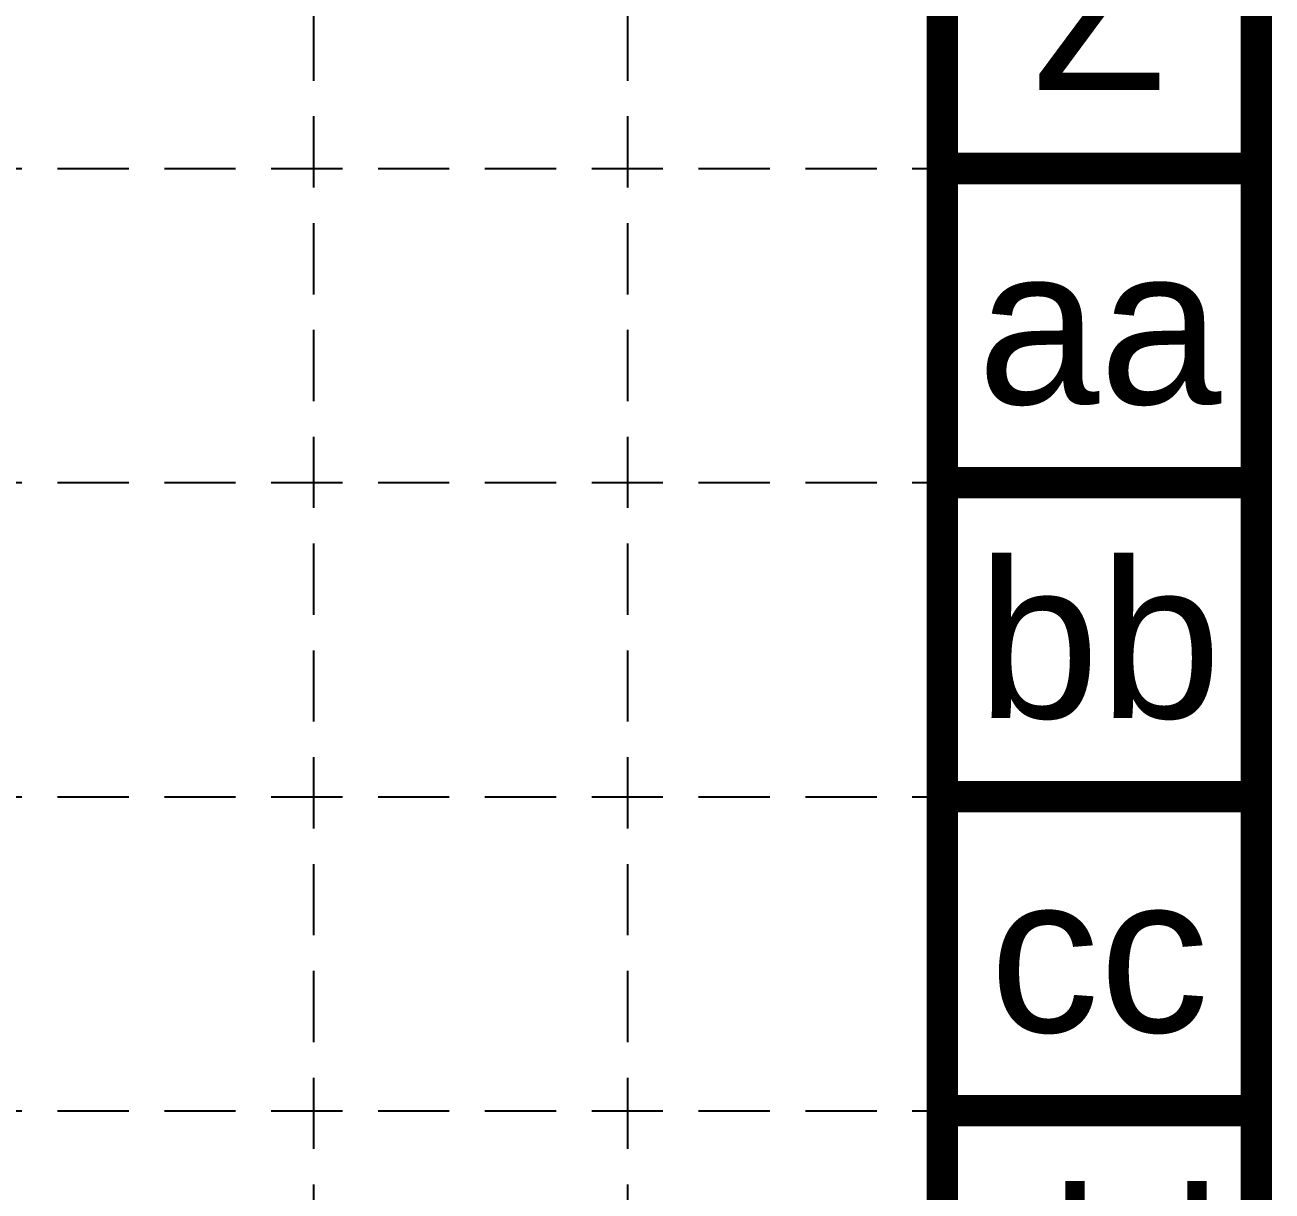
# Model space of a CAD drawing. Header units: inches. Extents: x 7994 to 10114, y 11164 to 12491.
# Drawn here: x 9982.9 to 10114.2, y 11488.1 to 11610.9 of the extents above; entities that cross this region are included whole.
import ezdxf
from ezdxf.enums import TextEntityAlignment as Align

# ---------------------------------------------------------------- set-up
doc = ezdxf.new("R2010")
doc.units = ezdxf.units.IN
doc.header["$MEASUREMENT"] = 0
doc.linetypes.add('HIDDEN', pattern=[0.375, 0.25, -0.125])
doc.layers.add('BASE', color=7, linetype='Continuous')
doc.layers.add('GRID', color=254, linetype='HIDDEN')
doc.styles.get("Standard").update_dxf_attribs({"font": 'ARIAL.TTF'})

msp = doc.modelspace()

# ---------------------------------------------------------------- linework, layer by layer
at = {"layer": 'BASE', "color": 9}
msp.add_line((10079.47, 12455.77), (10079.47, 11198.92), dxfattribs=at)
at = {"layer": 'BASE', "const_width": 3.31}
for points in [[(7995.74, 11165.85), (10112.54, 11165.85), (10112.54, 12488.85), (7995.74, 12488.85)], [(8028.82, 11198.92), (10079.47, 11198.92), (10079.47, 12455.77), (8028.82, 12455.77)]]:
    msp.add_lwpolyline(points, close=True, dxfattribs=at)
for points in [[(10112.54, 11595.82), (10079.47, 11595.82)], [(10112.54, 11562.75), (10079.47, 11562.75)], [(10112.54, 11529.67), (10079.47, 11529.67)], [(10112.54, 11496.6), (10079.47, 11496.6)]]:
    msp.add_lwpolyline(points, dxfattribs=at)
at = {"layer": 'GRID', "color": 253, "linetype": 'HIDDEN', "ltscale": 30}
for p, q in [((10013.26, 12456.32), (10013.26, 11298)), ((10046.34, 12456.32), (10046.34, 11298)), ((8028.82, 11595.82), (10079.47, 11595.82)), ((8028.82, 11562.75), (10079.47, 11562.75)), ((8028.82, 11529.67), (10079.47, 11529.67)), ((8028.82, 11496.6), (10079.47, 11496.6))]:
    msp.add_line(p, q, dxfattribs=at)

# ---------------------------------------------------------------- texts
at = {"layer": 'BASE'}
for s, height, p in [('Z', 16.54, (10096.01, 11612.36)), ('aa', 16.537, (10096.01, 11579.29)), ('bb', 16.537, (10096.01, 11546.21)), ('cc', 16.537, (10096.01, 11513.14)), ('dd', 16.537, (10096.01, 11480.06))]:
    msp.add_text(s, height=height, dxfattribs=at).set_placement(p, align=Align.MIDDLE_CENTER)

doc.saveas('drawing.dxf')
